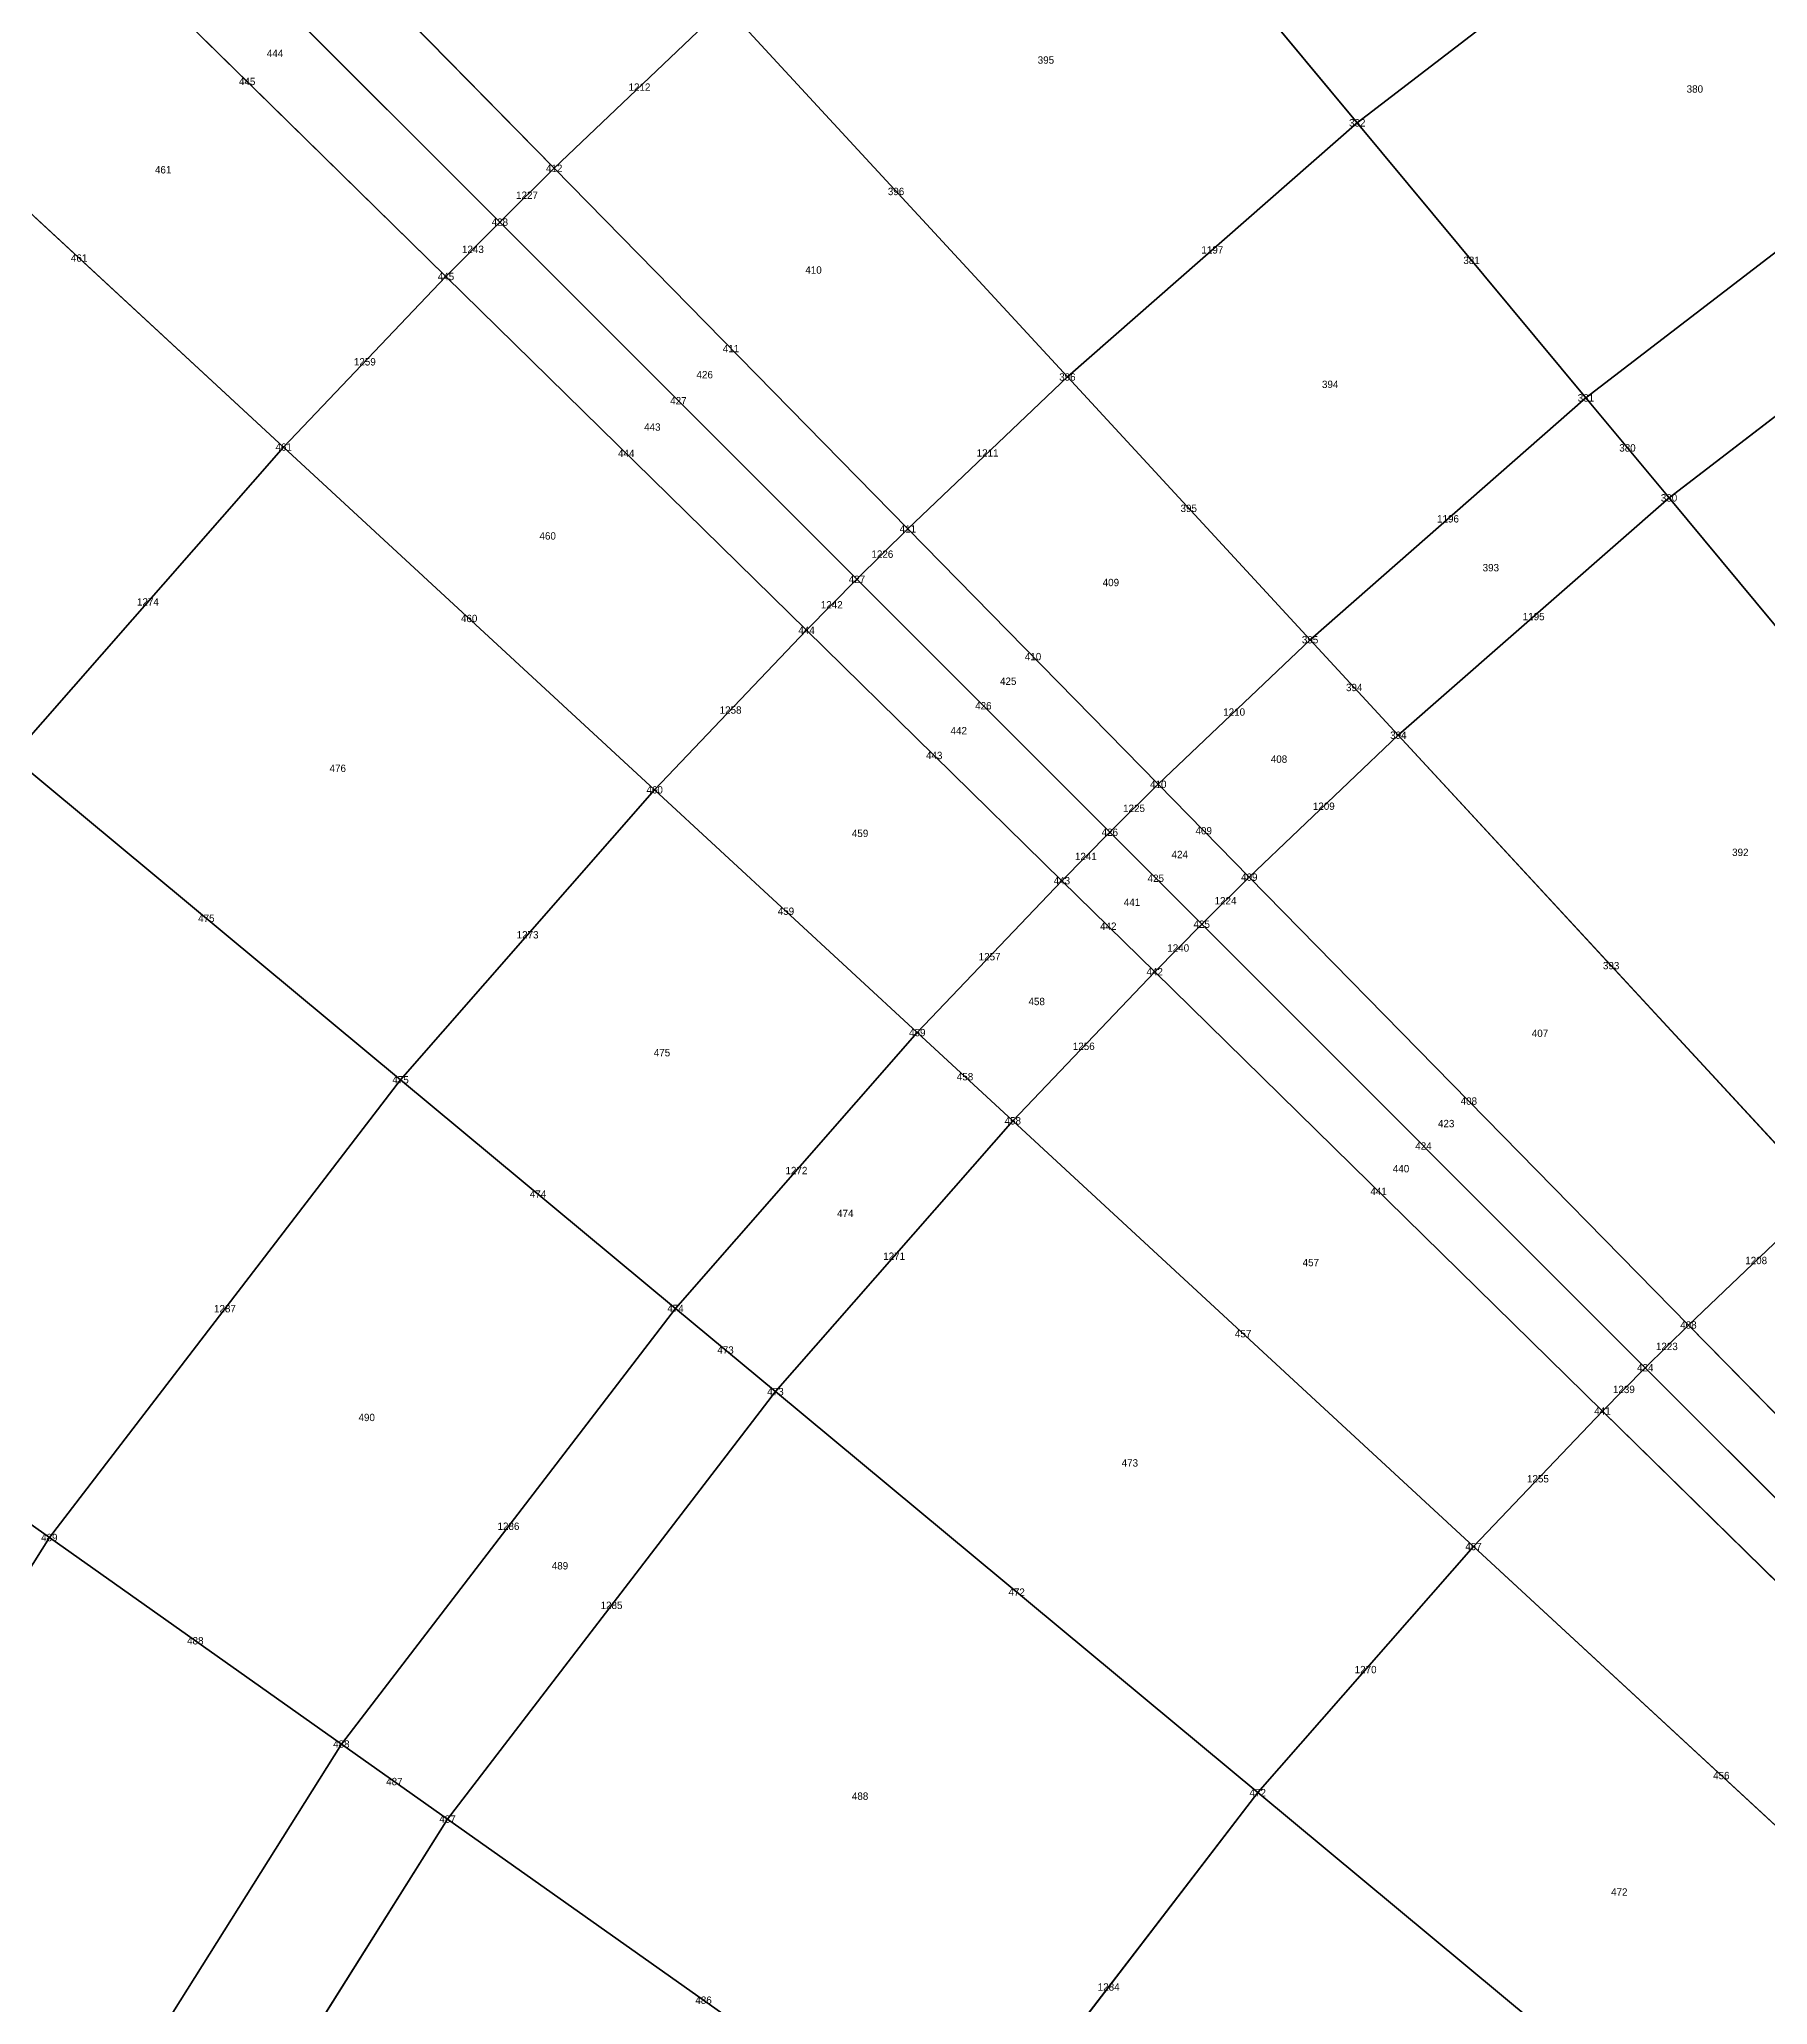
# Model space of a CAD drawing. Header units: metres. Extents: x -1.88 to 1.88, y -1.88 to 1.88.
# Drawn here: x -1.642 to -1.172, y 1.032 to 1.566 of the extents above; entities that cross this region are included whole.
import ezdxf
from ezdxf.enums import TextEntityAlignment as Align

# ---------------------------------------------------------------- set-up
doc = ezdxf.new("R2010")
doc.units = ezdxf.units.M

msp = doc.modelspace()

# ---------------------------------------------------------------- linework, layer by layer
at = {"layer": 'BRANCHES'}
for p, q in [((-1.28354, 1.5437, 1.73227), (-1.37134, 1.6493, 1.55901)), ((-1.50192, 1.53134, 1.55901), (-1.60797, 1.63947, 1.32583)), ((-1.15909, 1.6392, 1.73227), (-1.28354, 1.5437, 1.73227)), ((-1.5167, 1.5167, 1.55901), (-1.6238, 1.6238, 1.32583)), ((-1.53134, 1.50192, 1.55901), (-1.63947, 1.60797, 1.32583)), ((-1.45555, 1.57548, 1.55901), (-1.50192, 1.53134, 1.55901)), ((-1.36236, 1.4746, 1.73227), (-1.45555, 1.57548, 1.55901)), ((-1.57548, 1.45555, 1.55901), (-1.68673, 1.55833, 1.32583)), ((-1.10294, 1.55979, 1.83897), (-1.22136, 1.46892, 1.83897)), ((-1.28354, 1.5437, 1.73227), (-1.36236, 1.4746, 1.73227)), ((-1.22136, 1.46892, 1.83897), (-1.28354, 1.5437, 1.73227)), ((-1.50192, 1.53134, 1.55901), (-1.5167, 1.5167, 1.55901)), ((-1.40575, 1.43329, 1.73227), (-1.50192, 1.53134, 1.55901)), ((-1.08253, 1.53093, 1.875), (-1.19876, 1.44174, 1.875)), ((-1.5167, 1.5167, 1.55901), (-1.53134, 1.50192, 1.55901)), ((-1.41959, 1.41959, 1.73227), (-1.5167, 1.5167, 1.55901)), ((-1.53134, 1.50192, 1.55901), (-1.57548, 1.45555, 1.55901)), ((-1.43329, 1.40575, 1.73227), (-1.53134, 1.50192, 1.55901)), ((-1.36236, 1.4746, 1.73227), (-1.40575, 1.43329, 1.73227)), ((-1.29636, 1.40317, 1.83897), (-1.36236, 1.4746, 1.73227)), ((-1.22136, 1.46892, 1.83897), (-1.29636, 1.40317, 1.83897)), ((-1.19876, 1.44174, 1.875), (-1.22136, 1.46892, 1.83897)), ((-1.57548, 1.45555, 1.55901), (-1.6493, 1.37134, 1.55901)), ((-1.4746, 1.36236, 1.73227), (-1.57548, 1.45555, 1.55901)), ((-1.19876, 1.44174, 1.875), (-1.27237, 1.37721, 1.875)), ((-1.08972, 1.31059, 2.03128), (-1.19876, 1.44174, 1.875)), ((-1.40575, 1.43329, 1.73227), (-1.41959, 1.41959, 1.73227)), ((-1.33765, 1.36386, 1.83897), (-1.40575, 1.43329, 1.73227)), ((-1.41959, 1.41959, 1.73227), (-1.43329, 1.40575, 1.73227)), ((-1.35082, 1.35082, 1.83897), (-1.41959, 1.41959, 1.73227)), ((-1.43329, 1.40575, 1.73227), (-1.4746, 1.36236, 1.73227)), ((-1.36386, 1.33765, 1.83897), (-1.43329, 1.40575, 1.73227)), ((-1.29636, 1.40317, 1.83897), (-1.33765, 1.36386, 1.83897)), ((-1.27237, 1.37721, 1.875), (-1.29636, 1.40317, 1.83897)), ((-1.27237, 1.37721, 1.875), (-1.3129, 1.33862, 1.875)), ((-1.15664, 1.25193, 2.03128), (-1.27237, 1.37721, 1.875)), ((-1.5437, 1.28354, 1.73227), (-1.6493, 1.37134, 1.55901)), ((-1.33765, 1.36386, 1.83897), (-1.35082, 1.35082, 1.83897)), ((-1.3129, 1.33862, 1.875), (-1.33765, 1.36386, 1.83897)), ((-1.4746, 1.36236, 1.73227), (-1.5437, 1.28354, 1.73227)), ((-1.40317, 1.29636, 1.83897), (-1.4746, 1.36236, 1.73227)), ((-1.35082, 1.35082, 1.83897), (-1.36386, 1.33765, 1.83897)), ((-1.32583, 1.32583, 1.875), (-1.35082, 1.35082, 1.83897)), ((-1.36386, 1.33765, 1.83897), (-1.40317, 1.29636, 1.83897)), ((-1.33862, 1.3129, 1.875), (-1.36386, 1.33765, 1.83897)), ((-1.3129, 1.33862, 1.875), (-1.32583, 1.32583, 1.875)), ((-1.19348, 1.21686, 2.03128), (-1.3129, 1.33862, 1.875)), ((-1.32583, 1.32583, 1.875), (-1.33862, 1.3129, 1.875)), ((-1.20523, 1.20523, 2.03128), (-1.32583, 1.32583, 1.875)), ((-1.33862, 1.3129, 1.875), (-1.37721, 1.27237, 1.875)), ((-1.21686, 1.19348, 2.03128), (-1.33862, 1.3129, 1.875)), ((-1.40317, 1.29636, 1.83897), (-1.46892, 1.22136, 1.83897)), ((-1.37721, 1.27237, 1.875), (-1.40317, 1.29636, 1.83897)), ((-1.5437, 1.28354, 1.73227), (-1.6392, 1.15909, 1.73227)), ((-1.46892, 1.22136, 1.83897), (-1.5437, 1.28354, 1.73227)), ((-1.37721, 1.27237, 1.875), (-1.44174, 1.19876, 1.875)), ((-1.25193, 1.15664, 2.03128), (-1.37721, 1.27237, 1.875)), ((-1.15664, 1.25193, 2.03128), (-1.19348, 1.21686, 2.03128)), ((-1.6392, 1.15909, 1.73227), (-1.75133, 1.23838, 1.55901)), ((-1.46892, 1.22136, 1.83897), (-1.55979, 1.10294, 1.83897)), ((-1.44174, 1.19876, 1.875), (-1.46892, 1.22136, 1.83897)), ((-1.19348, 1.21686, 2.03128), (-1.20523, 1.20523, 2.03128)), ((-1.06497, 1.08584, 2.1721), (-1.19348, 1.21686, 2.03128)), ((-1.20523, 1.20523, 2.03128), (-1.21686, 1.19348, 2.03128)), ((-1.07546, 1.07546, 2.1721), (-1.20523, 1.20523, 2.03128)), ((-1.44174, 1.19876, 1.875), (-1.53093, 1.08253, 1.875)), ((-1.31059, 1.08972, 2.03128), (-1.44174, 1.19876, 1.875)), ((-1.21686, 1.19348, 2.03128), (-1.25193, 1.15664, 2.03128)), ((-1.08584, 1.06497, 2.1721), (-1.21686, 1.19348, 2.03128)), ((-1.6392, 1.15909, 1.73227), (-1.75495, 0.975, 1.73227)), ((-1.55979, 1.10294, 1.83897), (-1.6392, 1.15909, 1.73227)), ((-1.25193, 1.15664, 2.03128), (-1.31059, 1.08972, 2.03128)), ((-1.11713, 1.0321, 2.1721), (-1.25193, 1.15664, 2.03128)), ((-1.55979, 1.10294, 1.83897), (-1.66993, 0.92777, 1.83897)), ((-1.53093, 1.08253, 1.875), (-1.55979, 1.10294, 1.83897)), ((-1.31059, 1.08972, 2.03128), (-1.39168, 0.98406, 2.03128)), ((-1.16948, 0.97239, 2.1721), (-1.31059, 1.08972, 2.03128)), ((-1.53093, 1.08253, 1.875), (-1.63903, 0.9106, 1.875)), ((-1.39168, 0.98406, 2.03128), (-1.53093, 1.08253, 1.875))]:
    msp.add_line(p, q, dxfattribs=at)
at = {"layer": 'Faces'}
for points in [[(-1.15909, 1.6392, 1.73227), (-1.28354, 1.5437, 1.73227), (-1.37134, 1.6493, 1.55901), (-1.23838, 1.75133, 1.55901)], [(-1.63947, 1.60797, 1.32583), (-1.68673, 1.55833, 1.32583), (-1.79108, 1.65474, 1.04169), (-1.7409, 1.70745, 1.04169)], [(-1.45555, 1.57548, 1.55901), (-1.50192, 1.53134, 1.55901), (-1.60797, 1.63947, 1.32583), (-1.55833, 1.68673, 1.32583)], [(-1.28354, 1.5437, 1.73227), (-1.36236, 1.4746, 1.73227), (-1.45555, 1.57548, 1.55901), (-1.37134, 1.6493, 1.55901)], [(-1.50192, 1.53134, 1.55901), (-1.5167, 1.5167, 1.55901), (-1.6238, 1.6238, 1.32583), (-1.60797, 1.63947, 1.32583)], [(-1.10294, 1.55979, 1.83897), (-1.22136, 1.46892, 1.83897), (-1.28354, 1.5437, 1.73227), (-1.15909, 1.6392, 1.73227)], [(-1.5167, 1.5167, 1.55901), (-1.53134, 1.50192, 1.55901), (-1.63947, 1.60797, 1.32583), (-1.6238, 1.6238, 1.32583)], [(-1.53134, 1.50192, 1.55901), (-1.57548, 1.45555, 1.55901), (-1.68673, 1.55833, 1.32583), (-1.63947, 1.60797, 1.32583)], [(-1.36236, 1.4746, 1.73227), (-1.40575, 1.43329, 1.73227), (-1.50192, 1.53134, 1.55901), (-1.45555, 1.57548, 1.55901)], [(-1.57548, 1.45555, 1.55901), (-1.6493, 1.37134, 1.55901), (-1.76576, 1.46817, 1.32583), (-1.68673, 1.55833, 1.32583)], [(-1.08253, 1.53093, 1.875), (-1.19876, 1.44174, 1.875), (-1.22136, 1.46892, 1.83897), (-1.10294, 1.55979, 1.83897)], [(-1.22136, 1.46892, 1.83897), (-1.29636, 1.40317, 1.83897), (-1.36236, 1.4746, 1.73227), (-1.28354, 1.5437, 1.73227)], [(-1.40575, 1.43329, 1.73227), (-1.41959, 1.41959, 1.73227), (-1.5167, 1.5167, 1.55901), (-1.50192, 1.53134, 1.55901)], [(-0.98406, 1.39168, 2.03128), (-1.08972, 1.31059, 2.03128), (-1.19876, 1.44174, 1.875), (-1.08253, 1.53093, 1.875)], [(-1.41959, 1.41959, 1.73227), (-1.43329, 1.40575, 1.73227), (-1.53134, 1.50192, 1.55901), (-1.5167, 1.5167, 1.55901)], [(-1.43329, 1.40575, 1.73227), (-1.4746, 1.36236, 1.73227), (-1.57548, 1.45555, 1.55901), (-1.53134, 1.50192, 1.55901)], [(-1.29636, 1.40317, 1.83897), (-1.33765, 1.36386, 1.83897), (-1.40575, 1.43329, 1.73227), (-1.36236, 1.4746, 1.73227)], [(-1.19876, 1.44174, 1.875), (-1.27237, 1.37721, 1.875), (-1.29636, 1.40317, 1.83897), (-1.22136, 1.46892, 1.83897)], [(-1.4746, 1.36236, 1.73227), (-1.5437, 1.28354, 1.73227), (-1.6493, 1.37134, 1.55901), (-1.57548, 1.45555, 1.55901)], [(-1.08972, 1.31059, 2.03128), (-1.15664, 1.25193, 2.03128), (-1.27237, 1.37721, 1.875), (-1.19876, 1.44174, 1.875)], [(-1.33765, 1.36386, 1.83897), (-1.35082, 1.35082, 1.83897), (-1.41959, 1.41959, 1.73227), (-1.40575, 1.43329, 1.73227)], [(-1.35082, 1.35082, 1.83897), (-1.36386, 1.33765, 1.83897), (-1.43329, 1.40575, 1.73227), (-1.41959, 1.41959, 1.73227)], [(-1.36386, 1.33765, 1.83897), (-1.40317, 1.29636, 1.83897), (-1.4746, 1.36236, 1.73227), (-1.43329, 1.40575, 1.73227)], [(-1.27237, 1.37721, 1.875), (-1.3129, 1.33862, 1.875), (-1.33765, 1.36386, 1.83897), (-1.29636, 1.40317, 1.83897)], [(-1.15664, 1.25193, 2.03128), (-1.19348, 1.21686, 2.03128), (-1.3129, 1.33862, 1.875), (-1.27237, 1.37721, 1.875)], [(-1.5437, 1.28354, 1.73227), (-1.6392, 1.15909, 1.73227), (-1.75133, 1.23838, 1.55901), (-1.6493, 1.37134, 1.55901)], [(-1.3129, 1.33862, 1.875), (-1.32583, 1.32583, 1.875), (-1.35082, 1.35082, 1.83897), (-1.33765, 1.36386, 1.83897)], [(-1.40317, 1.29636, 1.83897), (-1.46892, 1.22136, 1.83897), (-1.5437, 1.28354, 1.73227), (-1.4746, 1.36236, 1.73227)], [(-1.32583, 1.32583, 1.875), (-1.33862, 1.3129, 1.875), (-1.36386, 1.33765, 1.83897), (-1.35082, 1.35082, 1.83897)], [(-1.33862, 1.3129, 1.875), (-1.37721, 1.27237, 1.875), (-1.40317, 1.29636, 1.83897), (-1.36386, 1.33765, 1.83897)], [(-1.19348, 1.21686, 2.03128), (-1.20523, 1.20523, 2.03128), (-1.32583, 1.32583, 1.875), (-1.3129, 1.33862, 1.875)], [(-1.20523, 1.20523, 2.03128), (-1.21686, 1.19348, 2.03128), (-1.33862, 1.3129, 1.875), (-1.32583, 1.32583, 1.875)], [(-1.21686, 1.19348, 2.03128), (-1.25193, 1.15664, 2.03128), (-1.37721, 1.27237, 1.875), (-1.33862, 1.3129, 1.875)], [(-1.37721, 1.27237, 1.875), (-1.44174, 1.19876, 1.875), (-1.46892, 1.22136, 1.83897), (-1.40317, 1.29636, 1.83897)], [(-1.46892, 1.22136, 1.83897), (-1.55979, 1.10294, 1.83897), (-1.6392, 1.15909, 1.73227), (-1.5437, 1.28354, 1.73227)], [(-1.25193, 1.15664, 2.03128), (-1.31059, 1.08972, 2.03128), (-1.44174, 1.19876, 1.875), (-1.37721, 1.27237, 1.875)], [(-1.0321, 1.11713, 2.1721), (-1.06497, 1.08584, 2.1721), (-1.19348, 1.21686, 2.03128), (-1.15664, 1.25193, 2.03128)], [(-1.6392, 1.15909, 1.73227), (-1.75495, 0.975, 1.73227), (-1.875, 1.04169, 1.55901), (-1.75133, 1.23838, 1.55901)], [(-1.44174, 1.19876, 1.875), (-1.53093, 1.08253, 1.875), (-1.55979, 1.10294, 1.83897), (-1.46892, 1.22136, 1.83897)], [(-1.06497, 1.08584, 2.1721), (-1.07546, 1.07546, 2.1721), (-1.20523, 1.20523, 2.03128), (-1.19348, 1.21686, 2.03128)], [(-1.07546, 1.07546, 2.1721), (-1.08584, 1.06497, 2.1721), (-1.21686, 1.19348, 2.03128), (-1.20523, 1.20523, 2.03128)], [(-1.31059, 1.08972, 2.03128), (-1.39168, 0.98406, 2.03128), (-1.53093, 1.08253, 1.875), (-1.44174, 1.19876, 1.875)], [(-1.08584, 1.06497, 2.1721), (-1.11713, 1.0321, 2.1721), (-1.25193, 1.15664, 2.03128), (-1.21686, 1.19348, 2.03128)], [(-1.55979, 1.10294, 1.83897), (-1.66993, 0.92777, 1.83897), (-1.75495, 0.975, 1.73227), (-1.6392, 1.15909, 1.73227)], [(-1.11713, 1.0321, 2.1721), (-1.16948, 0.97239, 2.1721), (-1.31059, 1.08972, 2.03128), (-1.25193, 1.15664, 2.03128)], [(-1.53093, 1.08253, 1.875), (-1.63903, 0.9106, 1.875), (-1.66993, 0.92777, 1.83897), (-1.55979, 1.10294, 1.83897)], [(-1.16948, 0.97239, 2.1721), (-1.24183, 0.87811, 2.1721), (-1.39168, 0.98406, 2.03128), (-1.31059, 1.08972, 2.03128)], [(-1.39168, 0.98406, 2.03128), (-1.48995, 0.82777, 2.03128), (-1.63903, 0.9106, 1.875), (-1.53093, 1.08253, 1.875)]]:
    msp.add_3dface(points, dxfattribs=at)
at = {"layer": 'NODI-Estradosso'}
for p in [(-1.28354, 1.5437, 2.16374), (-1.50192, 1.53134, 2.02768), (-1.5167, 1.5167, 2.02768), (-1.53134, 1.50192, 2.02768), (-1.36236, 1.4746, 2.16374), (-1.22136, 1.46892, 2.25007), (-1.57548, 1.45555, 2.02768), (-1.19876, 1.44174, 2.27961), (-1.40575, 1.43329, 2.16374), (-1.41959, 1.41959, 2.16374), (-1.43329, 1.40575, 2.16374), (-1.29636, 1.40317, 2.25007), (-1.27237, 1.37721, 2.27961), (-1.33765, 1.36386, 2.25007), (-1.4746, 1.36236, 2.16374), (-1.35082, 1.35082, 2.25007), (-1.36386, 1.33765, 2.25007), (-1.3129, 1.33862, 2.27961), (-1.32583, 1.32583, 2.27961), (-1.33862, 1.3129, 2.27961), (-1.40317, 1.29636, 2.25007), (-1.5437, 1.28354, 2.16374), (-1.37721, 1.27237, 2.27961), (-1.46892, 1.22136, 2.25007), (-1.19348, 1.21686, 2.40979), (-1.20523, 1.20523, 2.40979), (-1.44174, 1.19876, 2.27961), (-1.21686, 1.19348, 2.40979), (-1.6392, 1.15909, 2.16374), (-1.25193, 1.15664, 2.40979), (-1.55979, 1.10294, 2.25007), (-1.31059, 1.08972, 2.40979), (-1.53093, 1.08253, 2.27961)]:
    msp.add_point(p, dxfattribs=at)
at = {"layer": 'NODI-Intradosso'}
for p in [(-1.28354, 1.5437, 1.73227), (-1.50192, 1.53134, 1.55901), (-1.5167, 1.5167, 1.55901), (-1.53134, 1.50192, 1.55901), (-1.36236, 1.4746, 1.73227), (-1.22136, 1.46892, 1.83897), (-1.57548, 1.45555, 1.55901), (-1.19876, 1.44174, 1.875), (-1.40575, 1.43329, 1.73227), (-1.41959, 1.41959, 1.73227), (-1.43329, 1.40575, 1.73227), (-1.29636, 1.40317, 1.83897), (-1.27237, 1.37721, 1.875), (-1.33765, 1.36386, 1.83897), (-1.4746, 1.36236, 1.73227), (-1.35082, 1.35082, 1.83897), (-1.36386, 1.33765, 1.83897), (-1.3129, 1.33862, 1.875), (-1.32583, 1.32583, 1.875), (-1.33862, 1.3129, 1.875), (-1.40317, 1.29636, 1.83897), (-1.5437, 1.28354, 1.73227), (-1.37721, 1.27237, 1.875), (-1.46892, 1.22136, 1.83897), (-1.19348, 1.21686, 2.03128), (-1.20523, 1.20523, 2.03128), (-1.44174, 1.19876, 1.875), (-1.21686, 1.19348, 2.03128), (-1.6392, 1.15909, 1.73227), (-1.25193, 1.15664, 2.03128), (-1.55979, 1.10294, 1.83897), (-1.31059, 1.08972, 2.03128), (-1.53093, 1.08253, 1.875)]:
    msp.add_point(p, dxfattribs=at)

# ---------------------------------------------------------------- texts
at = {"layer": 'BRANCHES-Index'}
for s, p in [('445', (-1.58541, 1.55494, 1.44242)), ('1212', (-1.47873, 1.55341, 1.55901)), ('1227', (-1.50931, 1.52402, 1.55901)), ('396', (-1.40895, 1.52504, 1.64564)), ('461', (-1.6311, 1.50694, 1.44242)), ('1243', (-1.52402, 1.50931, 1.55901)), ('1197', (-1.32295, 1.50915, 1.73227)), ('381', (-1.25245, 1.50631, 1.78562)), ('411', (-1.45383, 1.48232, 1.64564)), ('1259', (-1.55341, 1.47873, 1.55901)), ('427', (-1.46814, 1.46814, 1.64564)), ('444', (-1.48232, 1.45383, 1.64564)), ('1211', (-1.38406, 1.45395, 1.73227)), ('380', (-1.21006, 1.45533, 1.85699)), ('395', (-1.32936, 1.43889, 1.78562)), ('1196', (-1.25886, 1.43604, 1.83897)), ('1226', (-1.41267, 1.42644, 1.73227)), ('1274', (-1.61239, 1.41345, 1.55901)), ('1242', (-1.42644, 1.41267, 1.73227)), ('460', (-1.52504, 1.40895, 1.64564)), ('1195', (-1.23557, 1.40947, 1.875)), ('410', (-1.3717, 1.39858, 1.78562)), ('394', (-1.28437, 1.39019, 1.85699)), ('1258', (-1.45395, 1.38406, 1.73227)), ('426', (-1.38521, 1.38521, 1.78562)), ('1210', (-1.31701, 1.38351, 1.83897)), ('443', (-1.39858, 1.3717, 1.78562)), ('1225', (-1.34424, 1.35734, 1.83897)), ('1209', (-1.29264, 1.35791, 1.875)), ('409', (-1.32528, 1.35124, 1.85699)), ('1241', (-1.35734, 1.34424, 1.83897)), ('425', (-1.33832, 1.33832, 1.85699)), ('1224', (-1.31936, 1.33222, 1.875)), ('475', (-1.5965, 1.32744, 1.64564)), ('459', (-1.43889, 1.32936, 1.78562)), ('442', (-1.35124, 1.32528, 1.85699)), ('1273', (-1.50915, 1.32295, 1.73227)), ('1240', (-1.33222, 1.31936, 1.875)), ('1257', (-1.38351, 1.31701, 1.83897)), ('393', (-1.2145, 1.31457, 1.95314)), ('1256', (-1.35791, 1.29264, 1.875)), ('458', (-1.39019, 1.28437, 1.85699)), ('408', (-1.25319, 1.27774, 1.95314)), ('424', (-1.26553, 1.26553, 1.95314)), ('1272', (-1.43604, 1.25886, 1.83897)), ('474', (-1.50631, 1.25245, 1.78562)), ('441', (-1.27774, 1.25319, 1.95314)), ('1271', (-1.40947, 1.23557, 1.875)), ('1208', (-1.17506, 1.2344, 2.03128)), ('1287', (-1.59145, 1.22131, 1.73227)), ('457', (-1.31457, 1.2145, 1.95314)), ('473', (-1.45533, 1.21006, 1.85699)), ('1223', (-1.19935, 1.21104, 2.03128)), ('1239', (-1.21104, 1.19935, 2.03128)), ('1255', (-1.2344, 1.17506, 2.03128)), ('1286', (-1.51435, 1.16215, 1.83897)), ('472', (-1.37616, 1.14424, 1.95314)), ('1285', (-1.48633, 1.14065, 1.875)), ('488', (-1.5995, 1.13102, 1.78562)), ('1270', (-1.28126, 1.12318, 2.03128)), ('456', (-1.18453, 1.09437, 2.10169)), ('487', (-1.54536, 1.09274, 1.85699)), ('1284', (-1.35113, 1.03689, 2.03128)), ('486', (-1.4613, 1.0333, 1.95314))]:
    msp.add_text(s, height=0.002, dxfattribs=at).set_placement(p, align=Align.MIDDLE_CENTER)
at = {"layer": 'Faces-Index'}
for s, p in [('444', (-1.57783, 1.5626, 1.44242)), ('395', (-1.3682, 1.56077, 1.64564)), ('380', (-1.19173, 1.5529, 1.78562)), ('461', (-1.60825, 1.53094, 1.44242)), ('410', (-1.43139, 1.50368, 1.64564)), ('426', (-1.46099, 1.47523, 1.64564)), ('394', (-1.2909, 1.4726, 1.78562)), ('443', (-1.47523, 1.46099, 1.64564)), ('460', (-1.50368, 1.43139, 1.64564)), ('393', (-1.24721, 1.42276, 1.85699)), ('409', (-1.35053, 1.41873, 1.78562)), ('425', (-1.37845, 1.39189, 1.78562)), ('442', (-1.39189, 1.37845, 1.78562)), ('476', (-1.56077, 1.3682, 1.64564)), ('408', (-1.30482, 1.37071, 1.85699)), ('459', (-1.41873, 1.35053, 1.78562)), ('424', (-1.3318, 1.34478, 1.85699)), ('392', (-1.17937, 1.34537, 1.95314)), ('441', (-1.34478, 1.3318, 1.85699)), ('458', (-1.37071, 1.30482, 1.85699)), ('407', (-1.23385, 1.29616, 1.95314)), ('475', (-1.4726, 1.2909, 1.78562)), ('423', (-1.25936, 1.27163, 1.95314)), ('440', (-1.27163, 1.25936, 1.95314)), ('474', (-1.42276, 1.24721, 1.85699)), ('457', (-1.29616, 1.23385, 1.95314)), ('490', (-1.5529, 1.19173, 1.78562)), ('473', (-1.34537, 1.17937, 1.95314)), ('489', (-1.50034, 1.1514, 1.85699)), ('488', (-1.41873, 1.08877, 1.95314)), ('472', (-1.21228, 1.06271, 2.10169))]:
    msp.add_text(s, height=0.002, dxfattribs=at).set_placement(p, align=Align.MIDDLE_CENTER)
at = {"layer": 'NODI-Index'}
for s, p in [('382', (-1.28354, 1.5437, 1.73227)), ('412', (-1.50192, 1.53134, 1.55901)), ('428', (-1.5167, 1.5167, 1.55901)), ('445', (-1.53134, 1.50192, 1.55901)), ('396', (-1.36236, 1.4746, 1.73227)), ('381', (-1.22136, 1.46892, 1.83897)), ('461', (-1.57548, 1.45555, 1.55901)), ('380', (-1.19876, 1.44174, 1.875)), ('411', (-1.40575, 1.43329, 1.73227)), ('427', (-1.41959, 1.41959, 1.73227)), ('444', (-1.43329, 1.40575, 1.73227)), ('395', (-1.29636, 1.40317, 1.83897)), ('394', (-1.27237, 1.37721, 1.875)), ('460', (-1.4746, 1.36236, 1.73227)), ('410', (-1.33765, 1.36386, 1.83897)), ('426', (-1.35082, 1.35082, 1.83897)), ('443', (-1.36386, 1.33765, 1.83897)), ('409', (-1.3129, 1.33862, 1.875)), ('425', (-1.32583, 1.32583, 1.875)), ('442', (-1.33862, 1.3129, 1.875)), ('459', (-1.40317, 1.29636, 1.83897)), ('475', (-1.5437, 1.28354, 1.73227)), ('458', (-1.37721, 1.27237, 1.875)), ('474', (-1.46892, 1.22136, 1.83897)), ('408', (-1.19348, 1.21686, 2.03128)), ('424', (-1.20523, 1.20523, 2.03128)), ('473', (-1.44174, 1.19876, 1.875)), ('441', (-1.21686, 1.19348, 2.03128)), ('489', (-1.6392, 1.15909, 1.73227)), ('457', (-1.25193, 1.15664, 2.03128)), ('488', (-1.55979, 1.10294, 1.83897)), ('472', (-1.31059, 1.08972, 2.03128)), ('487', (-1.53093, 1.08253, 1.875))]:
    msp.add_text(s, height=0.002, dxfattribs=at).set_placement(p, align=Align.MIDDLE_CENTER)

doc.saveas('drawing.dxf')
